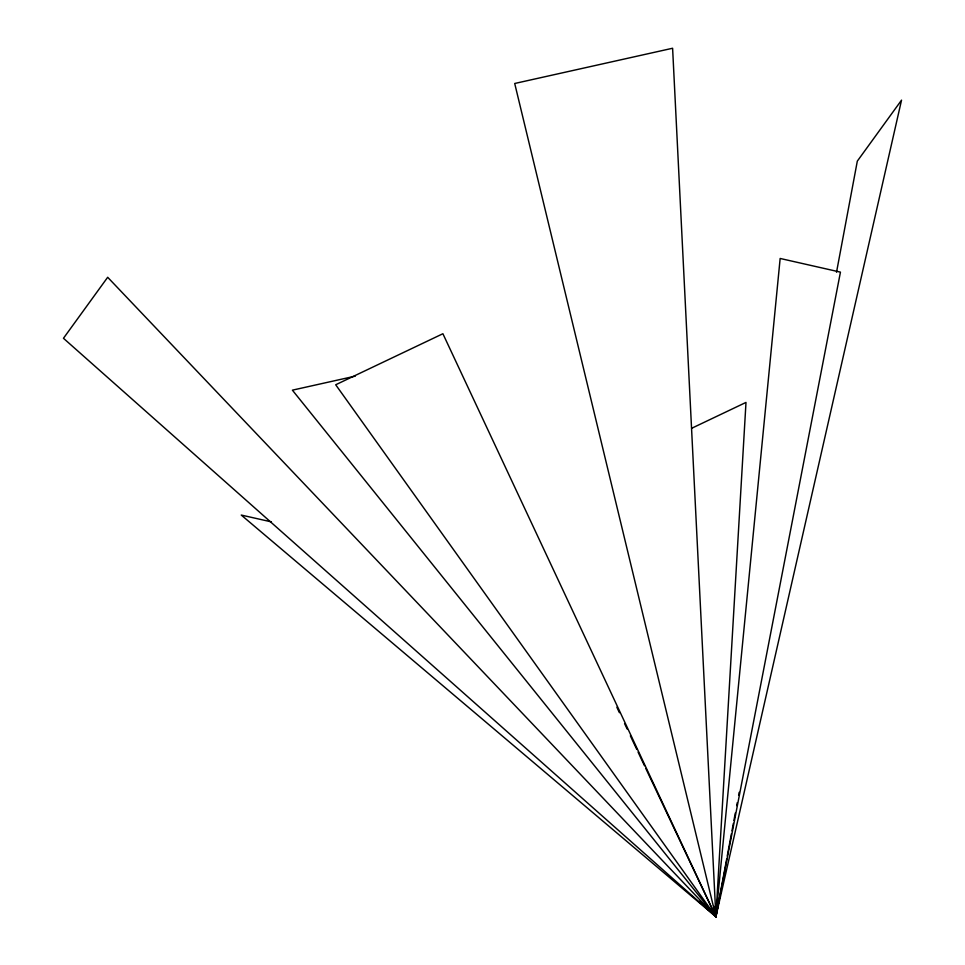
<?xml version="1.0" encoding="UTF-8"?>
<svg xmlns="http://www.w3.org/2000/svg" width="965" height="965" viewBox="0 0 965 965"><rect width="100%" height="100%" fill="white"/><g stroke="black" fill="none" stroke-linecap="round" stroke-linejoin="round"><path stroke-width="1.45" d="M716.066 913.746L715.897 916.75L241.25 515.057L271.394 521.884M716.247 910.731L745.993 402.417L691.724 428.255M726.705 858.971L715.897 916.75L63.461 338.281L107.682 277.281L715.897 916.75L901.539 100.131L857.318 161.131L836.522 272.251M727.26 856.003L731.422 833.784M731.977 830.817L733.364 823.41M733.919 820.443L735.306 813.037M736.693 805.63L737.248 802.663M738.635 795.256L739.19 792.301M355.265 376.133L292.395 390.162L715.897 916.75L840.443 272.13L780.154 258.463L715.897 916.75L699.408 901.31M616.864 707.261L619.433 712.701M624.572 723.581L627.154 729.021M630.362 735.825L636.791 749.431M638.082 752.145L644.511 765.752M645.802 768.478L715.897 916.75L672.605 48.25L514.707 83.485L715.897 916.75L335.699 384.77L442.899 333.733L715.897 916.75L714.16 906.352"/></g></svg>
